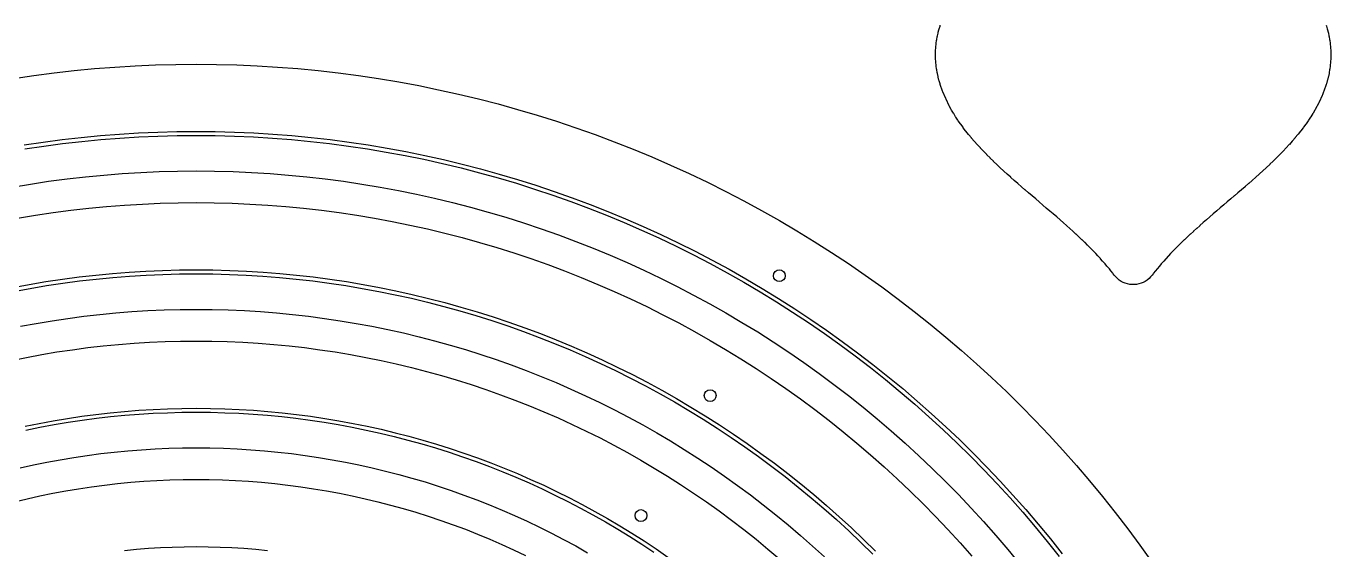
# Model space of a CAD drawing. Header units: metres. Extents: x 9 to 1211, y 9 to 2781.
# Drawn here: x 873 to 1203, y 1266.2 to 1398.6 of the extents above; entities that cross this region are included whole.
import ezdxf

# ---------------------------------------------------------------- set-up
doc = ezdxf.new("R2010")
doc.units = ezdxf.units.M
for name, color, linetype in [('ACIKLIK', 5, 'Continuous'), ('ASKI_DELIK', 6, 'Continuous'), ('CAM_SABLON', 4, 'Continuous'), ('DIS_KENAR_V91_Z3', 1, 'Continuous'), ('LAMBA_T4_Z4', 3, 'Continuous')]:
    doc.layers.add(name, color=color, linetype=linetype)

msp = doc.modelspace()

# ---------------------------------------------------------------- linework, layer by layer
at = {"layer": 'ACIKLIK'}
for points in [[(869.46, 1357.93), (874.08, 1358.7), (878.7, 1359.39), (883.34, 1360), (887.99, 1360.53), (892.64, 1360.98), (897.31, 1361.35), (901.97, 1361.63), (906.65, 1361.84), (911.32, 1361.96), (916, 1362), (920.68, 1361.96), (925.35, 1361.84), (930.03, 1361.63), (934.69, 1361.35), (939.36, 1360.98), (944.01, 1360.53), (948.66, 1360), (953.3, 1359.39), (957.92, 1358.7), (962.54, 1357.93), (967.14, 1357.08), (971.72, 1356.14), (976.29, 1355.13), (980.83, 1354.04), (985.36, 1352.87), (989.87, 1351.62), (994.36, 1350.29), (998.82, 1348.88), (1003.25, 1347.4), (1007.66, 1345.84), (1012.04, 1344.2), (1016.39, 1342.48), (1020.72, 1340.69), (1025.01, 1338.83), (1029.26, 1336.89), (1033.48, 1334.88), (1037.67, 1332.79), (1041.82, 1330.63), (1045.93, 1328.4), (1050, 1326.09), (1054.03, 1323.72), (1058.02, 1321.28), (1061.96, 1318.76), (1065.86, 1316.18), (1069.72, 1313.53), (1073.53, 1310.82), (1077.29, 1308.03), (1081, 1305.19), (1084.66, 1302.27), (1088.27, 1299.3), (1091.82, 1296.26), (1095.33, 1293.16), (1098.77, 1290), (1102.17, 1286.78), (1105.5, 1283.5), (1108.78, 1280.17), (1112, 1276.77), (1115.16, 1273.33), (1118.26, 1269.82), (1121.3, 1266.27), (1124.27, 1262.66)], [(871.54, 1322.72), (875.54, 1323.46), (879.55, 1324.13), (883.57, 1324.73), (887.6, 1325.26), (891.64, 1325.72), (895.69, 1326.11), (899.75, 1326.43), (903.81, 1326.68), (907.87, 1326.86), (911.93, 1326.96), (916, 1327), (920.07, 1326.96), (924.13, 1326.86), (928.19, 1326.68), (932.25, 1326.43), (936.31, 1326.11), (940.36, 1325.72), (944.4, 1325.26), (948.43, 1324.73), (952.45, 1324.13), (956.46, 1323.46), (960.46, 1322.72), (964.44, 1321.91), (968.41, 1321.03), (972.37, 1320.08), (976.3, 1319.06), (980.22, 1317.97), (984.12, 1316.82), (988, 1315.6), (991.86, 1314.3), (995.69, 1312.95), (999.5, 1311.52), (1003.28, 1310.03), (1007.04, 1308.48), (1010.77, 1306.86), (1014.47, 1305.17), (1018.14, 1303.42), (1021.78, 1301.6), (1025.39, 1299.73), (1028.96, 1297.79), (1032.5, 1295.78), (1036, 1293.72), (1039.47, 1291.59), (1042.9, 1289.41), (1046.29, 1287.16), (1049.64, 1284.86), (1052.95, 1282.5), (1056.22, 1280.08), (1059.45, 1277.61), (1062.63, 1275.07), (1065.77, 1272.49), (1068.86, 1269.85), (1071.91, 1267.15), (1074.9, 1264.4)], [(871.46, 1286.92), (874.83, 1287.67), (878.22, 1288.36), (881.62, 1288.99), (885.03, 1289.56), (888.44, 1290.07), (891.87, 1290.52), (895.3, 1290.91), (898.74, 1291.25), (902.19, 1291.52), (905.64, 1291.73), (909.09, 1291.88), (912.54, 1291.97), (916, 1292), (919.46, 1291.97), (922.91, 1291.88), (926.36, 1291.73), (929.81, 1291.52), (933.26, 1291.25), (936.7, 1290.91), (940.13, 1290.52), (943.56, 1290.07), (946.97, 1289.56), (950.38, 1288.99), (953.78, 1288.36), (957.17, 1287.67), (960.54, 1286.92), (963.9, 1286.12), (967.25, 1285.25), (970.58, 1284.33), (973.89, 1283.35), (977.19, 1282.31), (980.46, 1281.21), (983.72, 1280.06), (986.96, 1278.85), (990.17, 1277.58), (993.36, 1276.26), (996.53, 1274.88), (999.68, 1273.45), (1002.8, 1271.96), (1005.89, 1270.42), (1008.95, 1268.82), (1011.99, 1267.17), (1015, 1265.47)]]:
    msp.add_lwpolyline(points, dxfattribs=at)
at = {"layer": 'ASKI_DELIK'}
for centre in [(1063.5, 1335.51), (1046, 1305.19), (1028.5, 1274.86)]:
    msp.add_circle(centre, 1.5, dxfattribs=at)
at = {"layer": 'CAM_SABLON'}
for points in [[(872.67, 1367.59), (877.45, 1368.3), (882.24, 1368.93), (887.05, 1369.48), (891.86, 1369.95), (896.68, 1370.32), (901.5, 1370.62), (906.33, 1370.83), (911.17, 1370.96), (916, 1371), (920.83, 1370.96), (925.67, 1370.83), (930.5, 1370.62), (935.32, 1370.32), (940.14, 1369.95), (944.95, 1369.48), (949.76, 1368.93), (954.55, 1368.3), (959.33, 1367.59), (964.1, 1366.79), (968.85, 1365.91), (973.59, 1364.95), (978.31, 1363.9), (983.01, 1362.77), (987.69, 1361.56), (992.35, 1360.27), (996.99, 1358.9), (1001.6, 1357.44), (1006.18, 1355.91), (1010.74, 1354.29), (1015.27, 1352.6), (1019.77, 1350.83), (1024.23, 1348.98), (1028.67, 1347.05), (1033.06, 1345.05), (1037.43, 1342.97), (1041.76, 1340.81), (1046.04, 1338.58), (1050.29, 1336.27), (1054.5, 1333.89), (1058.67, 1331.43), (1062.79, 1328.91), (1066.86, 1326.31), (1070.9, 1323.64), (1074.88, 1320.9), (1078.82, 1318.1), (1082.7, 1315.22), (1086.54, 1312.28), (1090.32, 1309.27), (1094.05, 1306.19), (1097.73, 1303.05), (1101.35, 1299.85), (1104.91, 1296.58), (1108.42, 1293.26), (1111.87, 1289.87), (1115.26, 1286.42), (1118.58, 1282.91), (1121.85, 1279.35), (1125.05, 1275.73), (1128.19, 1272.05), (1131.27, 1268.32), (1134.28, 1264.54)], [(869.82, 1331.55), (873.98, 1332.32), (878.14, 1333.02), (882.32, 1333.64), (886.51, 1334.2), (890.7, 1334.67), (894.91, 1335.08), (899.12, 1335.41), (903.33, 1335.67), (907.55, 1335.85), (911.78, 1335.96), (916, 1336), (920.22, 1335.96), (924.45, 1335.85), (928.67, 1335.67), (932.88, 1335.41), (937.09, 1335.08), (941.3, 1334.67), (945.49, 1334.2), (949.68, 1333.64), (953.86, 1333.02), (958.02, 1332.32), (962.18, 1331.55), (966.31, 1330.71), (970.44, 1329.8), (974.54, 1328.81), (978.63, 1327.75), (982.7, 1326.62), (986.75, 1325.43), (990.78, 1324.16), (994.79, 1322.81), (998.77, 1321.4), (1002.72, 1319.93), (1006.65, 1318.38), (1010.56, 1316.76), (1014.43, 1315.08), (1018.27, 1313.33), (1022.09, 1311.51), (1025.87, 1309.62), (1029.61, 1307.67), (1033.32, 1305.66), (1037, 1303.58), (1040.64, 1301.43), (1044.24, 1299.23), (1047.8, 1296.96), (1051.32, 1294.63), (1054.81, 1292.23), (1058.24, 1289.78), (1061.64, 1287.27), (1064.99, 1284.7), (1068.3, 1282.07), (1071.55, 1279.38), (1074.77, 1276.64), (1077.93, 1273.84), (1081.04, 1270.99), (1084.11, 1268.08), (1087.12, 1265.12)], [(872.96, 1296.48), (876.5, 1297.2), (880.05, 1297.85), (883.62, 1298.45), (887.19, 1298.98), (890.77, 1299.46), (894.36, 1299.87), (897.96, 1300.21), (901.56, 1300.5), (905.17, 1300.72), (908.78, 1300.87), (912.39, 1300.97), (916, 1301), (919.61, 1300.97), (923.22, 1300.87), (926.83, 1300.72), (930.44, 1300.5), (934.04, 1300.21), (937.64, 1299.87), (941.23, 1299.46), (944.81, 1298.98), (948.38, 1298.45), (951.95, 1297.85), (955.5, 1297.2), (959.04, 1296.48), (962.56, 1295.69), (966.08, 1294.85), (969.58, 1293.95), (973.06, 1292.98), (976.52, 1291.95), (979.97, 1290.87), (983.39, 1289.72), (986.8, 1288.52), (990.18, 1287.25), (993.54, 1285.93), (996.88, 1284.54), (1000.19, 1283.1), (1003.48, 1281.61), (1006.74, 1280.05), (1009.98, 1278.44), (1013.18, 1276.77), (1016.36, 1275.05), (1019.5, 1273.27), (1022.61, 1271.43), (1025.69, 1269.55), (1028.74, 1267.6), (1031.75, 1265.61)]]:
    msp.add_lwpolyline(points, dxfattribs=at)
at = {"layer": 'DIS_KENAR_V91_Z3'}
for points in [[(1201.79, 1398.83), (1201.86, 1398.61), (1202.06, 1397.95), (1202.13, 1397.72), (1202.31, 1397.06), (1202.36, 1396.83), (1202.51, 1396.16), (1202.56, 1395.92), (1202.68, 1395.25), (1202.72, 1395.01), (1202.82, 1394.33), (1202.85, 1394.09), (1202.91, 1393.41), (1202.93, 1393.17), (1202.97, 1392.48), (1202.98, 1392.24), (1203, 1391.55), (1203, 1391.31), (1202.98, 1390.62), (1202.97, 1390.38), (1202.93, 1389.68), (1202.91, 1389.45), (1202.84, 1388.74), (1202.82, 1388.51), (1202.72, 1387.8), (1202.68, 1387.57), (1202.56, 1386.86), (1202.52, 1386.64), (1202.36, 1385.92), (1202.31, 1385.7), (1202.13, 1384.98), (1202.07, 1384.77), (1201.86, 1384.04), (1201.79, 1383.84), (1201.55, 1383.1), (1201.48, 1382.91), (1201.21, 1382.16), (1201.14, 1381.98), (1200.84, 1381.23), (1200.76, 1381.06), (1200.43, 1380.31), (1200.35, 1380.14), (1199.99, 1379.38), (1199.91, 1379.22), (1199.51, 1378.46), (1199.43, 1378.31), (1199.01, 1377.55), (1198.93, 1377.4), (1198.47, 1376.64), (1198.39, 1376.5), (1197.91, 1375.73), (1197.83, 1375.61), (1197.32, 1374.83), (1197.24, 1374.71), (1196.7, 1373.94), (1196.62, 1373.83), (1196.05, 1373.05), (1195.97, 1372.95), (1195.38, 1372.17), (1195.3, 1372.07), (1194.71, 1371.33), (1194.65, 1371.25), (1193.99, 1370.46), (1193.92, 1370.37), (1193.25, 1369.59), (1193.19, 1369.51), (1192.49, 1368.73), (1192.43, 1368.66), (1191.71, 1367.87), (1191.65, 1367.81), (1190.91, 1367.02), (1190.85, 1366.96), (1190.09, 1366.18), (1190.04, 1366.13), (1189.26, 1365.34), (1189.21, 1365.29), (1188.41, 1364.51), (1188.37, 1364.47), (1187.55, 1363.68), (1187.51, 1363.64), (1186.68, 1362.86), (1186.65, 1362.83), (1185.8, 1362.05), (1185.77, 1362.01), (1184.92, 1361.24), (1184.88, 1361.21), (1184.02, 1360.43), (1183.99, 1360.41), (1183.12, 1359.63), (1183.1, 1359.61), (1182.21, 1358.83), (1182.19, 1358.82), (1181.31, 1358.04), (1181.29, 1358.03), (1180.4, 1357.26), (1180.38, 1357.25), (1179.49, 1356.47), (1179.48, 1356.47), (1178.58, 1355.7), (1178.57, 1355.69), (1177.67, 1354.92), (1176.77, 1354.16), (1175.88, 1353.4), (1174.99, 1352.64), (1174.11, 1351.89), (1173.24, 1351.14), (1172.38, 1350.4), (1171.54, 1349.66), (1170.7, 1348.93), (1169.87, 1348.2), (1169.83, 1348.16), (1169.06, 1347.47), (1169.02, 1347.44), (1168.26, 1346.75), (1168.22, 1346.71), (1167.48, 1346.04), (1167.44, 1345.99), (1166.72, 1345.33), (1166.67, 1345.28), (1165.98, 1344.62), (1165.92, 1344.57), (1165.25, 1343.93), (1165.19, 1343.87), (1164.54, 1343.23), (1164.48, 1343.17), (1163.85, 1342.55), (1163.79, 1342.48), (1163.19, 1341.87), (1163.12, 1341.8), (1162.54, 1341.2), (1162.47, 1341.12), (1161.92, 1340.53), (1161.84, 1340.46), (1161.31, 1339.88), (1161.24, 1339.8), (1160.73, 1339.23), (1160.65, 1339.14), (1160.17, 1338.59), (1160.09, 1338.5), (1159.64, 1337.96), (1159.56, 1337.87), (1159.12, 1337.34), (1159.04, 1337.24), (1158.63, 1336.74), (1158.55, 1336.63), (1158.17, 1336.14), (1158.08, 1336.03), (1157.79, 1335.64), (1157.41, 1335.19), (1157, 1334.78), (1156.55, 1334.42), (1156.06, 1334.09), (1155.54, 1333.82), (1155, 1333.6), (1154.44, 1333.43), (1153.87, 1333.32), (1153.29, 1333.26), (1152.71, 1333.26), (1152.13, 1333.32), (1151.56, 1333.43), (1151, 1333.6), (1150.46, 1333.82), (1149.94, 1334.09), (1149.45, 1334.42), (1149, 1334.78), (1148.59, 1335.19), (1148.21, 1335.64), (1147.92, 1336.03), (1147.83, 1336.14), (1147.45, 1336.63), (1147.37, 1336.74), (1146.96, 1337.24), (1146.88, 1337.34), (1146.44, 1337.87), (1146.36, 1337.96), (1145.91, 1338.5), (1145.83, 1338.59), (1145.35, 1339.14), (1145.27, 1339.23), (1144.76, 1339.8), (1144.69, 1339.88), (1144.16, 1340.46), (1144.08, 1340.53), (1143.53, 1341.12), (1143.46, 1341.2), (1142.88, 1341.8), (1142.81, 1341.87), (1142.21, 1342.48), (1142.15, 1342.55), (1141.52, 1343.17), (1141.46, 1343.23), (1140.81, 1343.87), (1140.75, 1343.93), (1140.08, 1344.57), (1140.02, 1344.62), (1139.33, 1345.28), (1139.28, 1345.33), (1138.56, 1345.99), (1138.52, 1346.04), (1137.78, 1346.71), (1137.74, 1346.75), (1136.98, 1347.44), (1136.94, 1347.47), (1136.17, 1348.16), (1136.13, 1348.2), (1135.34, 1348.89), (1134.5, 1349.63), (1133.65, 1350.38), (1132.78, 1351.12), (1131.91, 1351.87), (1131.02, 1352.63), (1130.13, 1353.39), (1129.23, 1354.16), (1128.34, 1354.92), (1127.44, 1355.69), (1127.43, 1355.69), (1126.53, 1356.46), (1126.52, 1356.47), (1125.63, 1357.23), (1125.62, 1357.25), (1124.73, 1358.01), (1124.71, 1358.03), (1123.83, 1358.8), (1123.81, 1358.82), (1122.93, 1359.59), (1122.9, 1359.61), (1122.03, 1360.38), (1122.01, 1360.41), (1121.15, 1361.18), (1121.11, 1361.21), (1120.26, 1361.98), (1120.23, 1362.02), (1119.39, 1362.79), (1119.35, 1362.83), (1118.53, 1363.6), (1118.49, 1363.64), (1117.68, 1364.42), (1117.63, 1364.47), (1116.84, 1365.25), (1116.79, 1365.3), (1116.01, 1366.08), (1115.96, 1366.13), (1115.2, 1366.91), (1115.15, 1366.97), (1114.41, 1367.75), (1114.35, 1367.81), (1113.63, 1368.59), (1113.57, 1368.66), (1112.88, 1369.44), (1112.81, 1369.52), (1112.14, 1370.3), (1112.07, 1370.38), (1111.42, 1371.16), (1111.35, 1371.25), (1110.7, 1372.07), (1110.7, 1372.07), (1110.62, 1372.17), (1110.03, 1372.95), (1109.95, 1373.05), (1109.38, 1373.83), (1109.3, 1373.94), (1108.76, 1374.71), (1108.68, 1374.83), (1108.17, 1375.61), (1108.09, 1375.73), (1107.61, 1376.5), (1107.53, 1376.64), (1107.07, 1377.4), (1106.99, 1377.55), (1106.57, 1378.31), (1106.49, 1378.46), (1106.09, 1379.22), (1106.01, 1379.38), (1105.65, 1380.14), (1105.57, 1380.31), (1105.24, 1381.06), (1105.16, 1381.23), (1104.86, 1381.98), (1104.79, 1382.16), (1104.52, 1382.91), (1104.45, 1383.1), (1104.21, 1383.84), (1104.14, 1384.04), (1103.93, 1384.77), (1103.87, 1384.98), (1103.69, 1385.7), (1103.64, 1385.92), (1103.48, 1386.64), (1103.44, 1386.86), (1103.32, 1387.57), (1103.28, 1387.8), (1103.18, 1388.51), (1103.16, 1388.74), (1103.09, 1389.45), (1103.07, 1389.68), (1103.03, 1390.38), (1103.02, 1390.62), (1103, 1391.31), (1103, 1391.55), (1103.02, 1392.24), (1103.03, 1392.48), (1103.07, 1393.17), (1103.09, 1393.41), (1103.15, 1394.09), (1103.18, 1394.33), (1103.28, 1395.01), (1103.32, 1395.25), (1103.44, 1395.92), (1103.49, 1396.16), (1103.64, 1396.83), (1103.69, 1397.06), (1103.87, 1397.72), (1103.94, 1397.95), (1104.14, 1398.61), (1104.21, 1398.83)], [(869.85, 1385.37), (874.94, 1386.13), (880.05, 1386.8), (885.16, 1387.38), (890.29, 1387.88), (895.42, 1388.28), (900.56, 1388.6), (905.7, 1388.82), (910.85, 1388.96), (916, 1389), (921.15, 1388.96), (926.3, 1388.82), (931.44, 1388.6), (936.58, 1388.28), (941.71, 1387.88), (946.84, 1387.38), (951.95, 1386.8), (957.06, 1386.13), (962.15, 1385.37), (967.23, 1384.52), (972.29, 1383.58), (977.33, 1382.55), (982.36, 1381.44), (987.37, 1380.24), (992.35, 1378.95), (997.31, 1377.57), (1002.25, 1376.11), (1007.16, 1374.56), (1012.04, 1372.93), (1016.9, 1371.21), (1021.72, 1369.41), (1026.51, 1367.52), (1031.27, 1365.55), (1035.99, 1363.5), (1040.67, 1361.36), (1045.32, 1359.14), (1049.93, 1356.85), (1054.49, 1354.47), (1059.02, 1352.01), (1063.5, 1349.48), (1067.94, 1346.86), (1072.33, 1344.17), (1076.67, 1341.41), (1080.96, 1338.57), (1085.21, 1335.65), (1089.4, 1332.66), (1093.54, 1329.6), (1097.62, 1326.46), (1101.65, 1323.26), (1105.62, 1319.98), (1109.54, 1316.64), (1113.39, 1313.23), (1117.19, 1309.75), (1120.92, 1306.21), (1124.6, 1302.6), (1128.21, 1298.92), (1131.75, 1295.19), (1135.23, 1291.39), (1138.64, 1287.54), (1141.98, 1283.62), (1145.26, 1279.65), (1148.46, 1275.62), (1151.6, 1271.54), (1154.66, 1267.4), (1157.65, 1263.21)], [(870.85, 1350.05), (875.33, 1350.8), (879.81, 1351.47), (884.31, 1352.06), (888.82, 1352.58), (893.34, 1353.01), (897.86, 1353.37), (902.39, 1353.64), (906.93, 1353.84), (911.46, 1353.96), (916, 1354), (920.54, 1353.96), (925.07, 1353.84), (929.61, 1353.64), (934.14, 1353.37), (938.66, 1353.01), (943.18, 1352.58), (947.69, 1352.06), (952.19, 1351.47), (956.67, 1350.8), (961.15, 1350.05), (965.61, 1349.22), (970.06, 1348.32), (974.49, 1347.34), (978.9, 1346.28), (983.29, 1345.14), (987.67, 1343.93), (992.02, 1342.64), (996.34, 1341.27), (1000.65, 1339.83), (1004.93, 1338.32), (1009.18, 1336.73), (1013.4, 1335.07), (1017.59, 1333.33), (1021.75, 1331.52), (1025.88, 1329.64), (1029.98, 1327.69), (1034.04, 1325.66), (1038.06, 1323.57), (1042.05, 1321.4), (1046, 1319.17), (1049.91, 1316.86), (1053.78, 1314.49), (1057.61, 1312.05), (1061.39, 1309.55), (1065.13, 1306.98), (1068.82, 1304.34), (1072.47, 1301.65), (1076.07, 1298.88), (1079.62, 1296.06), (1083.12, 1293.17), (1086.58, 1290.22), (1089.97, 1287.22), (1093.32, 1284.15), (1096.61, 1281.03), (1099.85, 1277.85), (1103.03, 1274.61), (1106.15, 1271.32), (1109.22, 1267.97), (1112.22, 1264.58)], [(869.22, 1314.08), (873.07, 1314.87), (876.93, 1315.58), (880.8, 1316.23), (884.69, 1316.81), (888.58, 1317.32), (892.48, 1317.77), (896.39, 1318.14), (900.3, 1318.45), (904.22, 1318.69), (908.15, 1318.86), (912.07, 1318.97), (916, 1319), (919.93, 1318.97), (923.85, 1318.86), (927.78, 1318.69), (931.7, 1318.45), (935.61, 1318.14), (939.52, 1317.77), (943.42, 1317.32), (947.31, 1316.81), (951.2, 1316.23), (955.07, 1315.58), (958.93, 1314.87), (962.78, 1314.08), (966.61, 1313.23), (970.43, 1312.32), (974.23, 1311.33), (978.02, 1310.28), (981.78, 1309.17), (985.53, 1307.99), (989.25, 1306.74), (992.95, 1305.43), (996.63, 1304.06), (1000.29, 1302.62), (1003.91, 1301.11), (1007.52, 1299.55), (1011.09, 1297.92), (1014.63, 1296.23), (1018.15, 1294.48), (1021.63, 1292.66), (1025.08, 1290.79), (1028.5, 1288.86), (1031.88, 1286.86), (1035.23, 1284.81), (1038.54, 1282.7), (1041.82, 1280.53), (1045.05, 1278.31), (1048.25, 1276.03), (1051.41, 1273.69), (1054.52, 1271.3), (1057.6, 1268.86), (1060.63, 1266.36), (1063.61, 1263.81)], [(870.03, 1278.36), (873.26, 1279.13), (876.5, 1279.85), (879.75, 1280.51), (883.01, 1281.11), (886.28, 1281.66), (889.56, 1282.15), (892.84, 1282.58), (896.14, 1282.96), (899.44, 1283.28), (902.75, 1283.54), (906.06, 1283.74), (909.37, 1283.88), (912.68, 1283.97), (916, 1284), (919.32, 1283.97), (922.63, 1283.88), (925.94, 1283.74), (929.25, 1283.54), (932.56, 1283.28), (935.86, 1282.96), (939.16, 1282.58), (942.44, 1282.15), (945.72, 1281.66), (948.99, 1281.11), (952.25, 1280.51), (955.5, 1279.85), (958.74, 1279.13), (961.97, 1278.36), (965.18, 1277.53), (968.37, 1276.64), (971.55, 1275.7), (974.71, 1274.7), (977.86, 1273.65), (980.98, 1272.54), (984.09, 1271.38), (987.18, 1270.16), (990.24, 1268.9), (993.28, 1267.57), (996.3, 1266.2), (999.29, 1264.77)]]:
    msp.add_lwpolyline(points, dxfattribs=at)
at = {"layer": 'LAMBA_T4_Z4'}
for points in [[(872.51, 1368.58), (877.31, 1369.29), (882.12, 1369.93), (886.94, 1370.48), (891.77, 1370.94), (896.61, 1371.32), (901.45, 1371.62), (906.3, 1371.83), (911.15, 1371.96), (916, 1372), (920.85, 1371.96), (925.7, 1371.83), (930.55, 1371.62), (935.39, 1371.32), (940.23, 1370.94), (945.06, 1370.48), (949.88, 1369.93), (954.69, 1369.29), (959.49, 1368.58), (964.27, 1367.78), (969.04, 1366.89), (973.8, 1365.92), (978.54, 1364.87), (983.25, 1363.74), (987.95, 1362.53), (992.63, 1361.23), (997.28, 1359.85), (1001.91, 1358.39), (1006.51, 1356.85), (1011.08, 1355.23), (1015.63, 1353.53), (1020.14, 1351.76), (1024.62, 1349.9), (1029.07, 1347.97), (1033.49, 1345.95), (1037.87, 1343.86), (1042.21, 1341.7), (1046.51, 1339.46), (1050.78, 1337.14), (1055, 1334.75), (1059.18, 1332.29), (1063.32, 1329.76), (1067.41, 1327.15), (1071.46, 1324.47), (1075.45, 1321.72), (1079.4, 1318.91), (1083.3, 1316.02), (1087.15, 1313.07), (1090.95, 1310.05), (1094.69, 1306.96), (1098.38, 1303.81), (1102.02, 1300.59), (1105.6, 1297.32), (1109.11, 1293.98), (1112.58, 1290.58), (1115.98, 1287.11), (1119.32, 1283.6), (1122.59, 1280.02), (1125.81, 1276.38), (1128.96, 1272.69), (1132.05, 1268.95), (1135.07, 1265.15)], [(869.63, 1332.53), (873.8, 1333.31), (877.99, 1334.01), (882.18, 1334.63), (886.39, 1335.19), (890.6, 1335.67), (894.82, 1336.07), (899.05, 1336.41), (903.28, 1336.67), (907.52, 1336.85), (911.76, 1336.96), (916, 1337), (920.24, 1336.96), (924.48, 1336.85), (928.72, 1336.67), (932.95, 1336.41), (937.18, 1336.07), (941.4, 1335.67), (945.61, 1335.19), (949.82, 1334.63), (954.01, 1334.01), (958.2, 1333.31), (962.37, 1332.53), (966.52, 1331.69), (970.66, 1330.77), (974.79, 1329.78), (978.89, 1328.72), (982.98, 1327.59), (987.05, 1326.38), (991.09, 1325.11), (995.11, 1323.76), (999.11, 1322.34), (1003.08, 1320.86), (1007.03, 1319.31), (1010.95, 1317.68), (1014.84, 1315.99), (1018.7, 1314.23), (1022.52, 1312.41), (1026.32, 1310.51), (1030.08, 1308.56), (1033.81, 1306.53), (1037.5, 1304.44), (1041.15, 1302.29), (1044.77, 1300.08), (1048.35, 1297.8), (1051.88, 1295.46), (1055.38, 1293.05), (1058.83, 1290.59), (1062.24, 1288.07), (1065.61, 1285.49), (1068.92, 1282.85), (1072.2, 1280.15), (1075.42, 1277.39), (1078.6, 1274.58), (1081.73, 1271.72), (1084.8, 1268.8), (1087.83, 1265.83)], [(872.75, 1297.45), (876.31, 1298.18), (879.88, 1298.84), (883.46, 1299.44), (887.05, 1299.98), (890.65, 1300.45), (894.26, 1300.86), (897.87, 1301.21), (901.49, 1301.49), (905.11, 1301.71), (908.74, 1301.87), (912.37, 1301.97), (916, 1302), (919.63, 1301.97), (923.26, 1301.87), (926.89, 1301.71), (930.51, 1301.49), (934.13, 1301.21), (937.74, 1300.86), (941.35, 1300.45), (944.95, 1299.98), (948.54, 1299.44), (952.12, 1298.84), (955.69, 1298.18), (959.25, 1297.45), (962.79, 1296.67), (966.32, 1295.82), (969.83, 1294.91), (973.33, 1293.94), (976.81, 1292.91), (980.28, 1291.82), (983.72, 1290.67), (987.14, 1289.46), (990.54, 1288.18), (993.92, 1286.85), (997.27, 1285.46), (1000.6, 1284.02), (1003.9, 1282.51), (1007.18, 1280.95), (1010.43, 1279.33), (1013.65, 1277.65), (1016.84, 1275.92), (1020, 1274.13), (1023.13, 1272.29), (1026.22, 1270.39), (1029.28, 1268.44), (1032.31, 1266.44), (1035.3, 1264.38)], [(897.92, 1266.05), (900.92, 1266.34), (903.93, 1266.58), (906.95, 1266.76), (909.96, 1266.89), (912.98, 1266.97), (916, 1267), (919.02, 1266.97), (922.04, 1266.89), (925.05, 1266.76), (928.07, 1266.58), (931.08, 1266.34), (934.08, 1266.05)]]:
    msp.add_lwpolyline(points, dxfattribs=at)

doc.saveas('drawing.dxf')
